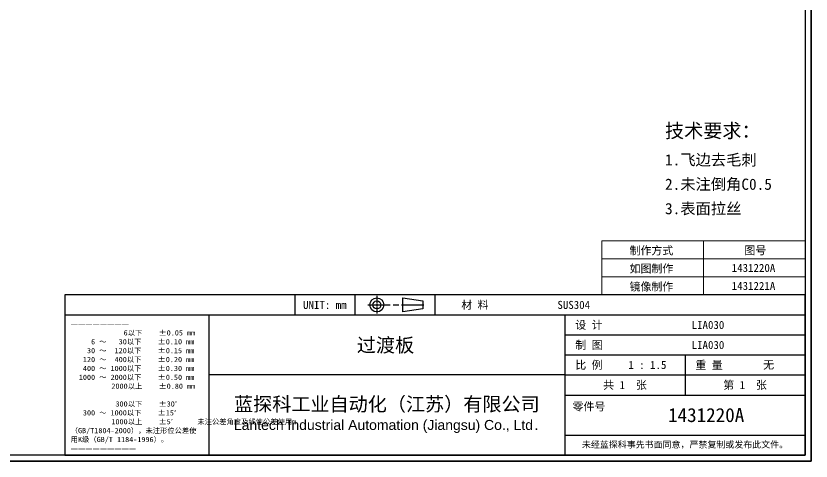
# Model space of a CAD drawing. Header units: millimetres. Extents: x 9 to 622, y 8 to 437.
# Drawn here: x 323.7 to 621.8, y 8.2 to 175 of the extents above; entities that cross this region are included whole.
import ezdxf
from ezdxf.enums import TextEntityAlignment as Align

# ---------------------------------------------------------------- set-up
doc = ezdxf.new("R2010")
doc.units = ezdxf.units.MM
doc.header["$LTSCALE"] = 1.5
doc.linetypes.add('CHAIN', pattern=[0.3543, 0.2362, -0.0295, 0.0591, -0.0295])
for name, color, linetype, lineweight in [('1', 7, 'Continuous', 18), ('图框 (ISO)', 7, 'Continuous', 35), ('标题 (ISO)', 7, 'Continuous', 25)]:
    doc.layers.add(name, color=color, linetype=linetype, lineweight=lineweight)
doc.layers.add('符号 (ISO)', color=7, linetype='Continuous', lineweight=18, true_color=0xc2008000)
doc.styles.add('文本样式164', font='SimSun.ttf')
doc.styles.add('文本样式165', font='SimSun.ttf')
doc.styles.add('文本样式74', font='SimSun.ttf')
doc.styles.add('注释文本 (ISO)', font='simfang.ttf')

# ---------------------------------------------------------------- blocks, each defined once
blk = doc.blocks.new('图框 最新国标')
at = {"layer": '图框 (ISO)'}
for p, q in [((414.5, 291.5), (414.5, 5.5)), ((414.5, 5.5), (6, 5.5))]:
    blk.add_line(p, q, dxfattribs=at)
at = {"layer": '图框 (ISO)', "color": 7, "linetype": 'Continuous', "lineweight": 25}
for p, q in [((413, 290), (413, 7)), ((413, 290), (413, 7)), ((413, 7), (6, 7)), ((413, 7), (18, 7))]:
    blk.add_line(p, q, dxfattribs=at)
at = {"layer": '图框 (ISO)', "style": '文本样式74'}
blk.add_attdef('零件代号_001', (42.82, 287.25), '', height=2.5, rotation=180, dxfattribs=at)
blk = doc.blocks.new('标题栏 最新国标')
at = {"layer": '标题 (ISO)'}
for p, q in [((381.98, -183.84), (196.98, -183.84)), ((196.98, -183.84), (196.98, -223.84)), ((254.48, -183.84), (254.48, -188.84)), ((269.48, -183.84), (269.48, -188.84)), ((281.48, -188.09), (281.48, -184.59)), ((281.48, -184.59), (286.48, -185.34)), ((289.48, -183.84), (289.48, -188.84)), ((381.98, -223.84), (381.98, -183.84)), ((383.48, -183.84), (383.48, -225.34)), ((286.48, -185.34), (286.48, -187.34)), ((286.48, -187.34), (281.48, -188.09)), ((196.98, -188.84), (381.98, -188.84)), ((232.98, -188.84), (232.98, -223.84)), ((321.98, -188.84), (321.98, -223.84)), ((321.98, -193.84), (381.98, -193.84)), ((321.98, -198.84), (381.98, -198.84)), ((351.98, -198.84), (351.98, -208.84)), ((321.98, -203.84), (232.98, -203.84)), ((321.98, -203.84), (381.98, -203.84)), ((321.98, -208.84), (381.98, -208.84)), ((321.98, -218.84), (381.98, -218.84)), ((196.98, -223.84), (381.98, -223.84)), ((383.48, -225.34), (196.98, -225.34))]:
    blk.add_line(p, q, dxfattribs=at)
at = {"layer": '标题 (ISO)', "linetype": 'CHAIN', "ltscale": 5.000333}
blk.add_line((274.98, -184.09), (274.98, -188.59), dxfattribs=at)
at = {"layer": '标题 (ISO)', "linetype": 'CHAIN', "ltscale": 15.834605}
blk.add_line((272.73, -186.34), (286.98, -186.34), dxfattribs=at)
at = {"layer": '标题 (ISO)'}
for radius in [1.75, 1]:
    blk.add_circle((274.98, -186.34), radius, dxfattribs=at)
at = {"layer": '1', "style": '文本样式164'}
for s, p in [('UNIT: mm', (261.98, -186.34)), ('材 料', (299.48, -186.34)), ('设 计', (327.98, -191.34)), ('制 图', (327.98, -196.34)), ('比 例', (327.98, -201.34)), ('重 量', (357.98, -201.34)), ('共 1  张', (336.98, -206.34)), ('第 1  张', (366.98, -206.34))]:
    blk.add_text(s, height=2, dxfattribs=at).set_placement(p, align=Align.MIDDLE_CENTER)
at = {"layer": '标题 (ISO)', "style": '注释文本 (ISO)'}
for s, insert, char_height, attachment_point, line_spacing_factor in [('————————\\P}\\fSimSun|b0|i0;{\\H1.3000;             6以下    ±0.05 mm\\P}\\fSimSun|b0|i0;{\\H1.3000;     6 ～   30以下    ±0.10 mm\\P}\\fSimSun|b0|i0;{\\H1.3000;    30 ～  120以下    ±0.15 mm\\P}\\fSimSun|b0|i0;{\\H1.3000;   120 ～  400以下    ±0.20 mm\\P}\\fSimSun|b0|i0;{\\H1.3000;   400 ～ 1000以下    ±0.30 mm\\P}\\fSimSun|b0|i0;{\\H1.3000;  1000 ～ 2000以下    ±0.50 mm\\P}\\fSimSun|b0|i0;{\\H1.3000;          2000以上    ±0.80 mm\\P}\\fSimSun|b0|i0;{\\H1.3000;\\P}\\fSimSun|b0|i0;{\\H1.3000;           300以下    ±30′\\P}\\fSimSun|b0|i0;{\\H1.3000;   300 ～ 1000以下    ±15′\\P}\\fSimSun|b0|i0;{\\H1.3000;          1000以上    ±5′}\\fSimSun|b0|i0;{\\H1.3000;      未注公差角度及线性公差使用m\\P}\\fSimSun|b0|i0;{\\H1.3000;（GB/T1804-2000），未注形位公差使\\P}\\fSimSun|b0|i0;{\\H1.3000;用K级（GB/T 1184-1996）。\\P}\\fSimSun|b0|i0;{\\H1.3000;—————————', (198.48, -206.63), 1.3, 4, 1.023913), ('{\\fMicrosoft YaHei|b0|i0|c134|p34;\\H1.75x;蓝探科工业自动化（江苏）有限公司\\P\\fArial|b0|i0|c0|p34;\\H0.71429x;Lantech Industrial Automation (Jiangsu) Co., Ltd\\fFangSong|b0|i0|c134|p49;.\\H1.15195x; }', (277.48, -213.84), 2, 5, 0.978695)]:
    blk.add_mtext(s, dxfattribs=dict(at, insert=insert, char_height=char_height, attachment_point=attachment_point, line_spacing_factor=line_spacing_factor))
at = {"layer": '标题 (ISO)', "attachment_point": 5, "style": '注释文本 (ISO)'}
for s, insert, char_height in [('\\fFangSong|b0|i0;零件号', (327.98, -211.84), 2), ('\\fSimSun|b0|i0;{\\H1.6000;未经蓝探科事先书面同意，严禁复制或发布此文件。}', (351.98, -221.34), 1.6)]:
    blk.add_mtext(s, dxfattribs=dict(at, insert=insert, char_height=char_height))
at = {"layer": '标题 (ISO)'}
for tag, p, height, style in [('材料_001', (320.09, -187.33), 2, '注释文本 (ISO)'), ('设计人_001', (353.63, -192.33), 2, '注释文本 (ISO)'), ('库存编号_001', (269.98, -198.13), 3.5, '文本样式165'), ('设计人_001', (353.63, -197.33), 2, '注释文本 (ISO)'), ('视图比例_001', (337.8, -202.33), 2, '注释文本 (ISO)'), ('质量\\P3;_001', (371.53, -202.3), 2, '注释文本 (ISO)'), ('零件代号_001', (347.74, -215.59), 3.5, '文本样式165')]:
    blk.add_attdef(tag, p, '', height=height, dxfattribs=dict(at, style=style))
blk = doc.blocks.new('表格1')
at = {"layer": '符号 (ISO)'}
for p, q in [((362.2, 60.51), (413, 60.51)), ((362.2, 60.51), (362.2, 56.01)), ((387.6, 60.51), (387.6, 56.01)), ((413, 60.51), (413, 56.01)), ((362.2, 56.01), (413, 56.01)), ((362.2, 56.01), (362.2, 47)), ((387.6, 56.01), (387.6, 47)), ((413, 56.01), (413, 47)), ((362.2, 51.5), (413, 51.5)), ((362.2, 47), (413, 47))]:
    blk.add_line(p, q, dxfattribs=at)
at = {"layer": '符号 (ISO)', "char_height": 2, "attachment_point": 7, "style": '注释文本 (ISO)'}
for s, insert in [('制作方式', (369.14, 56.85)), ('图号', (397.84, 56.91)), ('如图制作', (369.15, 52.35)), ('1431220A', (394.67, 52.72)), ('镜像制作', (369.14, 47.84)), ('1431221A', (394.67, 48.22))]:
    blk.add_mtext(s, dxfattribs=dict(at, insert=insert))

msp = doc.modelspace()

# ---------------------------------------------------------------- block references
at = {"xscale": 1.5, "yscale": 1.5, "zscale": 1.5}
for name in ['图框 最新国标', '表格1']:
    msp.add_blockref(name, (0, 0), dxfattribs=at)
ref = msp.add_blockref('标题栏 最新国标', (46.5262, 346.2664), dxfattribs=dict(xscale=1.5, yscale=1.5, zscale=1.5))
ref.add_attrib('零件代号_001', '1431220A', (568.1313, 22.875), dxfattribs={"layer": '标题 (ISO)', "height": 5.25, "style": '文本样式165'})
ref.add_attrib('库存编号_001', '过渡板', (451.5021, 49.0663), dxfattribs={"layer": '标题 (ISO)', "height": 5.25, "style": '文本样式165'})
ref.add_attrib('质量\\P3;_001', '无', (603.8143, 42.81), dxfattribs={"layer": '标题 (ISO)', "height": 3, "style": '注释文本 (ISO)'})
ref.add_attrib('视图比例_001', '1 : 1.5', (553.2257, 42.7757), dxfattribs={"layer": '标题 (ISO)', "height": 3, "style": '注释文本 (ISO)'})
ref.add_attrib('设计人_001', 'LIA030', (576.9771, 57.7671), dxfattribs={"layer": '标题 (ISO)', "height": 3, "style": '注释文本 (ISO)'})
ref.add_attrib('设计人_001', 'LIA030', (576.9771, 50.2671), dxfattribs={"layer": '标题 (ISO)', "height": 3, "style": '注释文本 (ISO)'})
ref.add_attrib('材料_001', 'SUS304', (526.6671, 65.2671), dxfattribs={"layer": '标题 (ISO)', "height": 3, "style": '注释文本 (ISO)'})

# ---------------------------------------------------------------- texts
at = {"layer": '符号 (ISO)', "insert": (566.9989, 117.4649), "char_height": 3, "width": 44.014034, "attachment_point": 4, "line_spacing_factor": 1.305367, "style": '注释文本 (ISO)'}
msp.add_mtext('{\\H1.75x;技术要求：\\H0.8x;\\P1.飞边去毛刺\\P2.未注倒角C0.5\\P3.表面拉丝}', dxfattribs=at)

doc.saveas('drawing.dxf')
